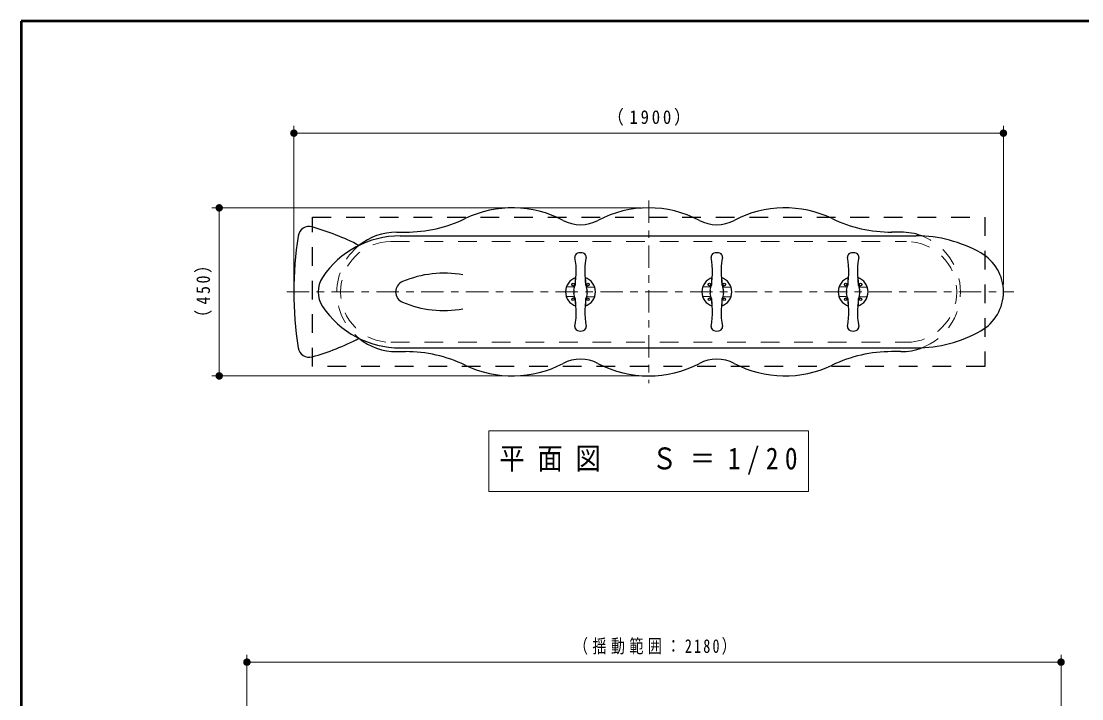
# Model space of a CAD drawing. Units: millimetres on the paper, scale 1:20. Extents: x -385 to 0, y 0 to 267.
# Drawn here: x -385 to -243, y 176.3 to 267 of the extents above; entities that cross this region are included whole.
import ezdxf

# ---------------------------------------------------------------- set-up
doc = ezdxf.new("R2010")
doc.units = ezdxf.units.MM
doc.linetypes.add('USER1', pattern=[4.5, 2.5, -2])
doc.linetypes.add('USER2', pattern=[6, 3, -1, 1, -1])
doc.layers.add('LY_1', color=7, linetype='Continuous', lineweight=13)
doc.styles.add('ＭＳ ゴシック', font='')
doc.styles.get('ＭＳ ゴシック').set_extended_font_data('MS Gothic')

# ---------------------------------------------------------------- blocks, each defined once
blk = doc.blocks.new('filled_dot')
at = {"color": 0, "linetype": 'Continuous', "lineweight": -2, "const_width": 1.25}
blk.add_lwpolyline([(-0.625, 0, 1), (0.625, 0, 1)], format="xyb", close=True, dxfattribs=at)

msp = doc.modelspace()

# ---------------------------------------------------------------- linework, layer by layer
at = {"layer": 'LY_1', "lineweight": 50}
for p, q in [((-385, 267), (-385, 0)), ((0, 267), (-385, 267))]:
    msp.add_line(p, q, dxfattribs=at)
at = {"layer": 'LY_1'}
for p, q in [((-348.49, 231.762), (-348.49, 253.012)), ((-253.49, 231.762), (-253.49, 253.012)), ((-348.49, 252.012), (-253.49, 252.012)), ((-301.99, 242.012), (-359.49, 242.012)), ((-358.49, 219.512), (-358.49, 242.012)), ((-301.99, 219.512), (-359.49, 219.512)), ((-322.39, 212.179), (-322.39, 204.046)), ((-279.59, 212.179), (-322.39, 212.179)), ((-279.59, 204.046), (-279.59, 212.179)), ((-322.39, 204.046), (-279.59, 204.046)), ((-354.774, 140.615), (-354.774, 182.193)), ((-245.774, 154.695), (-245.774, 182.193)), ((-354.774, 181.193), (-245.774, 181.193))]:
    msp.add_line(p, q, dxfattribs=at)
at = {"layer": 'LY_1', "linetype": 'USER2'}
for p, q in [((-300.99, 242.985), (-300.99, 218.538)), ((-349.452, 230.762), (-252.099, 230.762))]:
    msp.add_line(p, q, dxfattribs=at)
at = {"layer": 'LY_1', "linetype": 'USER1', "lineweight": 25}
for p, q in [((-345.99, 220.762), (-345.99, 240.762)), ((-345.99, 240.762), (-255.99, 240.762)), ((-255.99, 240.762), (-255.99, 220.762)), ((-255.99, 220.762), (-345.99, 220.762))]:
    msp.add_line(p, q, dxfattribs=at)
at = {"layer": 'LY_1', "lineweight": 25}
for p, q in [((-334.74, 238.762), (-333.49, 238.762)), ((-267.24, 238.762), (-268.49, 238.762)), ((-334.259, 238.262), (-265.169, 238.262)), ((-310.79, 232.031), (-310.79, 232.609)), ((-309.44, 232.031), (-309.44, 232.609)), ((-292.54, 232.031), (-292.54, 232.609)), ((-291.19, 232.031), (-291.19, 232.609)), ((-274.29, 232.031), (-274.29, 232.609)), ((-272.94, 232.031), (-272.94, 232.609)), ((-311.098, 231.437), (-311.979, 231.391)), ((-311.098, 230.086), (-311.979, 230.132)), ((-309.132, 231.437), (-308.25, 231.391)), ((-309.132, 230.086), (-308.25, 230.132)), ((-292.848, 231.437), (-293.729, 231.391)), ((-292.848, 230.086), (-293.729, 230.132)), ((-290.882, 231.437), (-290, 231.391)), ((-290.882, 230.086), (-290, 230.132)), ((-274.598, 231.437), (-275.479, 231.391)), ((-274.598, 230.086), (-275.479, 230.132)), ((-272.632, 231.437), (-271.75, 231.391)), ((-272.632, 230.086), (-271.75, 230.132)), ((-310.79, 229.426), (-310.79, 228.915)), ((-309.44, 229.493), (-309.44, 228.915)), ((-292.54, 229.426), (-292.54, 228.915)), ((-291.19, 229.493), (-291.19, 228.915)), ((-274.29, 229.426), (-274.29, 228.915)), ((-272.94, 229.493), (-272.94, 228.915)), ((-334.259, 223.262), (-265.169, 223.262)), ((-334.74, 222.762), (-333.542, 222.762)), ((-267.24, 222.762), (-268.49, 222.762))]:
    msp.add_line(p, q, dxfattribs=at)
at = {"layer": 'LY_1', "linetype": 'USER1'}
for p, q in [((-335.49, 237.512), (-266.49, 237.512)), ((-310.79, 231.762), (-310.79, 232.031)), ((-309.44, 231.762), (-309.44, 232.031)), ((-292.54, 231.762), (-292.54, 232.031)), ((-291.19, 231.762), (-291.19, 232.031)), ((-274.29, 231.762), (-274.29, 232.031)), ((-272.94, 231.762), (-272.94, 232.031)), ((-310.79, 229.762), (-310.79, 229.426)), ((-309.44, 229.762), (-309.44, 229.493)), ((-292.54, 229.762), (-292.54, 229.426)), ((-291.19, 229.762), (-291.19, 229.493)), ((-274.29, 229.762), (-274.29, 229.426)), ((-272.94, 229.762), (-272.94, 229.493)), ((-335.49, 224.012), (-266.49, 224.012))]:
    msp.add_line(p, q, dxfattribs=at)
at = {"layer": 'LY_1', "lineweight": 25}
for centre in [(-311.115, 231.762), (-309.115, 231.762), (-292.865, 231.762), (-290.865, 231.762), (-274.615, 231.762), (-272.615, 231.762), (-311.115, 229.762), (-309.115, 229.762), (-292.865, 229.762), (-290.865, 229.762), (-274.615, 229.762), (-272.615, 229.762)]:
    msp.add_circle(centre, 0.175, dxfattribs=at)
for centre, radius, start, end in [((-319.24, 227.417), 14.595, 62.29716, 115.60463), ((-300.99, 227.417), 14.595, 62.29716, 117.70284), ((-282.74, 227.417), 14.595, 64.39537, 117.70284), ((-333.542, 257.262), 18.5, 270, 295.60463), ((-310.115, 244.795), 5.034, 242.29716, 297.70284), ((-291.865, 244.795), 5.034, 242.29716, 297.70284), ((-268.438, 257.262), 18.5, 244.39537, 270), ((-346.445, 238.012), 1.5, 74.25636, 171.40294), ((-355.02, 207.595), 33.102, 62.57917, 74.25636), ((-334.74, 230.762), 8, 90, 129.0083), ((-267.24, 230.762), 8, 69.30183, 90), ((-298.49, 230.762), 50, 171.40294, 188.59706), ((-334.259, 225.766), 12.495, 90, 146.26675), ((-265.169, 220.762), 17.5, 60.40815, 90), ((-310.365, 235.469), 0.5, 109.47122, 190.30808), ((-310.115, 234.762), 1.25, 70.52878, 109.47122), ((-309.865, 235.469), 0.5, 349.69192, 70.52878), ((-292.115, 235.469), 0.5, 109.47122, 190.30808), ((-291.865, 234.762), 1.25, 70.52878, 109.47122), ((-291.615, 235.469), 0.5, 349.69192, 70.52878), ((-273.865, 235.469), 0.5, 109.47122, 190.30808), ((-273.615, 234.762), 1.25, 70.52878, 109.47122), ((-273.365, 235.469), 0.5, 349.69192, 70.52878), ((-259.49, 230.762), 6, 299.59185, 60.40815), ((-321.43, 233.493), 10.74, 346.42891, 10.12359), ((-298.8, 233.493), 10.74, 169.87641, 186.9229), ((-303.18, 233.493), 10.74, 346.42891, 10.12359), ((-280.55, 233.493), 10.74, 169.87641, 186.9229), ((-284.93, 233.493), 10.74, 346.42891, 10.12359), ((-262.3, 233.493), 10.74, 169.87641, 186.9229), ((-328.365, 218.762), 14.5, 80.07181, 112.61987), ((-341.74, 230.762), 3.5, 146.26675, 213.73325), ((-333.365, 230.762), 1.5, 112.61987, 247.38013), ((-310.115, 230.762), 2, 107.65735, 252.34265), ((-311.115, 231.762), 0.325, 273, 319.76099), ((-310.74, 232.609), 0.05, 108.69394, 180), ((-310.115, 230.762), 2, 287.65735, 72.34265), ((-309.49, 232.609), 0.05, 0, 71.30606), ((-298.8, 233.493), 10.74, 186.9229, 191.09824), ((-309.115, 231.762), 0.325, 220.239, 267), ((-291.865, 230.762), 2, 107.65735, 252.34265), ((-292.865, 231.762), 0.325, 273, 319.76099), ((-292.49, 232.609), 0.05, 108.69394, 180), ((-291.865, 230.762), 2, 287.65735, 72.34265), ((-291.24, 232.609), 0.05, 0, 71.30606), ((-280.55, 233.493), 10.74, 186.9229, 191.09824), ((-290.865, 231.762), 0.325, 220.239, 267), ((-273.615, 230.762), 2, 107.65735, 252.34265), ((-274.615, 231.762), 0.325, 273, 319.76099), ((-274.24, 232.609), 0.05, 108.69394, 180), ((-273.615, 230.762), 2, 287.65735, 72.34265), ((-272.99, 232.609), 0.05, 0, 71.30606), ((-262.3, 233.493), 10.74, 186.9229, 191.09824), ((-272.615, 231.762), 0.325, 220.239, 267), ((-311.977, 231.341), 0.05, 93, 162.71751), ((-311.977, 230.182), 0.05, 197.28249, 267), ((-311.115, 229.762), 0.325, 47.23504, 87), ((-310.115, 230.762), 0.9, 166.06098, 193.93902), ((-321.43, 228.03), 10.74, 349.87641, 13.57109), ((-298.8, 228.03), 10.74, 166.42891, 190.12359), ((-309.115, 229.762), 0.325, 93, 139.761), ((-298.8, 233.493), 10.74, 191.09824, 193.57109), ((-310.115, 230.762), 0.9, 346.06097, 13.93903), ((-308.253, 231.341), 0.05, 17.28249, 87), ((-308.253, 230.182), 0.05, 273, 342.71751), ((-293.727, 231.341), 0.05, 93, 162.71751), ((-293.727, 230.182), 0.05, 197.28249, 267), ((-292.865, 229.762), 0.325, 47.23504, 87), ((-291.865, 230.762), 0.9, 166.06098, 193.93902), ((-303.18, 228.03), 10.74, 349.87641, 13.57109), ((-280.55, 228.03), 10.74, 166.42891, 190.12359), ((-290.865, 229.762), 0.325, 93, 139.761), ((-280.55, 233.493), 10.74, 191.09824, 193.57109), ((-291.865, 230.762), 0.9, 346.06097, 13.93903), ((-290.003, 231.341), 0.05, 17.28249, 87), ((-290.003, 230.182), 0.05, 273, 342.71751), ((-275.477, 231.341), 0.05, 93, 162.71751), ((-275.477, 230.182), 0.05, 197.28249, 267), ((-274.615, 229.762), 0.325, 47.23504, 87), ((-273.615, 230.762), 0.9, 166.06098, 193.93902), ((-284.93, 228.03), 10.74, 349.87641, 13.57109), ((-262.3, 228.03), 10.74, 166.42891, 190.12359), ((-272.615, 229.762), 0.325, 93, 139.761), ((-262.3, 233.493), 10.74, 191.09824, 193.57109), ((-273.615, 230.762), 0.9, 346.06097, 13.93903), ((-271.753, 231.341), 0.05, 17.28249, 87), ((-271.753, 230.182), 0.05, 273, 342.71751), ((-334.259, 235.757), 12.495, 213.73325, 270), ((-328.365, 242.762), 14.5, 247.38013, 279.92819), ((-310.74, 228.915), 0.05, 180, 251.30606), ((-309.49, 228.915), 0.05, 288.69394, 0), ((-292.49, 228.915), 0.05, 180, 251.30606), ((-291.24, 228.915), 0.05, 288.69394, 0), ((-274.24, 228.915), 0.05, 180, 251.30606), ((-272.99, 228.915), 0.05, 288.69394, 0), ((-310.365, 226.055), 0.5, 169.69192, 250.52878), ((-309.865, 226.055), 0.5, 289.47122, 10.30808), ((-292.115, 226.055), 0.5, 169.69192, 250.52878), ((-291.615, 226.055), 0.5, 289.47122, 10.30808), ((-273.865, 226.055), 0.5, 169.69192, 250.52878), ((-273.365, 226.055), 0.5, 289.47122, 10.30808), ((-355.02, 253.928), 33.102, 285.74364, 297.42083), ((-334.74, 230.762), 8, 230.9917, 270), ((-310.115, 226.762), 1.25, 250.52878, 289.47122), ((-291.865, 226.762), 1.25, 250.52878, 289.47122), ((-273.615, 226.762), 1.25, 250.52878, 289.47122), ((-265.169, 240.762), 17.5, 270, 299.59185), ((-346.445, 223.512), 1.5, 188.59706, 285.74364), ((-267.24, 230.762), 8, 270, 290.69817), ((-333.542, 204.262), 18.5, 64.39537, 90), ((-310.115, 216.728), 5.034, 62.29716, 117.70284), ((-291.865, 216.728), 5.034, 62.29716, 117.70284), ((-268.438, 204.262), 18.5, 90, 115.60463), ((-319.24, 234.107), 14.595, 244.39537, 297.70284), ((-300.99, 234.107), 14.595, 242.29716, 297.70284), ((-282.74, 234.107), 14.595, 242.29716, 295.60463)]:
    msp.add_arc(centre, radius, start, end, dxfattribs=at)
at = {"layer": 'LY_1', "linetype": 'USER1'}
for centre, radius, start, end in [((-335.49, 230.762), 6.75, 90, 270), ((-266.49, 230.762), 6.75, 270, 90), ((-267.24, 230.762), 8, 290.69817, 69.30183), ((-334.74, 230.762), 8, 129.0083, 230.9917), ((-311.115, 231.762), 0.325, 319.76099, 0), ((-309.115, 231.762), 0.325, 180, 220.239), ((-292.865, 231.762), 0.325, 319.76099, 0), ((-290.865, 231.762), 0.325, 180, 220.239), ((-274.615, 231.762), 0.325, 319.76099, 0), ((-272.615, 231.762), 0.325, 180, 220.239), ((-311.115, 229.762), 0.325, 0, 47.23504), ((-309.115, 229.762), 0.325, 139.761, 180), ((-292.865, 229.762), 0.325, 0, 47.23504), ((-290.865, 229.762), 0.325, 139.761, 180), ((-274.615, 229.762), 0.325, 0, 47.23504), ((-272.615, 229.762), 0.325, 139.761, 180)]:
    msp.add_arc(centre, radius, start, end, dxfattribs=at)

# ---------------------------------------------------------------- block references
at = {"layer": 'LY_1', "xscale": 0.4, "yscale": 0.4}
for p in [(-348.49, 252.012), (-354.774, 181.193)]:
    msp.add_blockref('filled_dot', p, dxfattribs=at)
for p, rotation in [((-253.49, 252.012), 180), ((-358.49, 242.012), 270), ((-358.49, 219.512), 90), ((-245.774, 181.193), 180)]:
    msp.add_blockref('filled_dot', p, dxfattribs=dict(at, rotation=rotation))

# ---------------------------------------------------------------- texts
at = {"layer": 'LY_1', "style": 'ＭＳ ゴシック'}
for s, insert, char_height, attachment_point in [('\\T1.33;\\W0.9;（1900）', (-300.58, 253.012), 1.833, 8), ('\\T1.5;\\W0.85;平面図\u3000Ｓ＝1/20', (-320.99, 208.112), 2.933, 4), ('\\T1.32;\\W0.75;（揺動範囲：2180）', (-299.863, 182.193), 1.833, 8)]:
    msp.add_mtext(s, dxfattribs=dict(at, insert=insert, char_height=char_height, attachment_point=attachment_point))
at = {"layer": 'LY_1', "insert": (-359.49, 231.186), "char_height": 1.833, "attachment_point": 8, "rotation": 90, "style": 'ＭＳ ゴシック'}
msp.add_mtext('\\T1.33;\\W0.85;（450）', dxfattribs=at)

doc.saveas('drawing.dxf')
